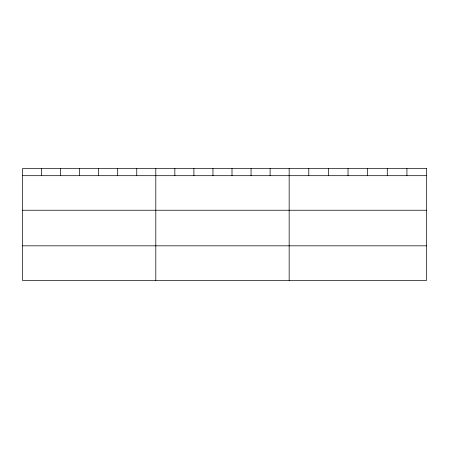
<?xml version="1.0" encoding="UTF-8"?>
<svg xmlns="http://www.w3.org/2000/svg" width="449" height="449" viewBox="0 0 449 449"><rect width="100%" height="100%" fill="white"/><g stroke="black" fill="none" stroke-linecap="round" stroke-linejoin="round"><path stroke-width="0.67" d="M22.45 175.688L426.55 175.688M22.45 210.239L426.55 210.239M22.45 245.833L426.55 245.833M406.923 168.622L406.923 175.688M387.296 168.622L387.296 175.688M367.669 168.622L367.669 175.688M348.037 168.622L348.037 175.688M328.41 168.622L328.41 175.688M308.783 168.622L308.783 175.688M289.156 168.622L289.156 280.378M270.107 168.622L270.107 175.688M251.053 168.622L251.053 175.688M232.004 168.622L232.004 175.688M212.955 168.622L212.955 175.688M193.906 168.622L193.906 175.688M174.852 168.622L174.852 175.688M155.803 168.622L155.803 280.378M136.754 168.622L136.754 175.688M117.7 168.622L117.7 175.688M98.651 168.622L98.651 175.688M79.602 168.622L79.602 175.688M60.553 168.622L60.553 175.688M41.499 168.622L41.499 175.688M426.55 168.622L22.45 168.622L22.45 280.378L426.55 280.378L426.55 168.622"/></g></svg>
